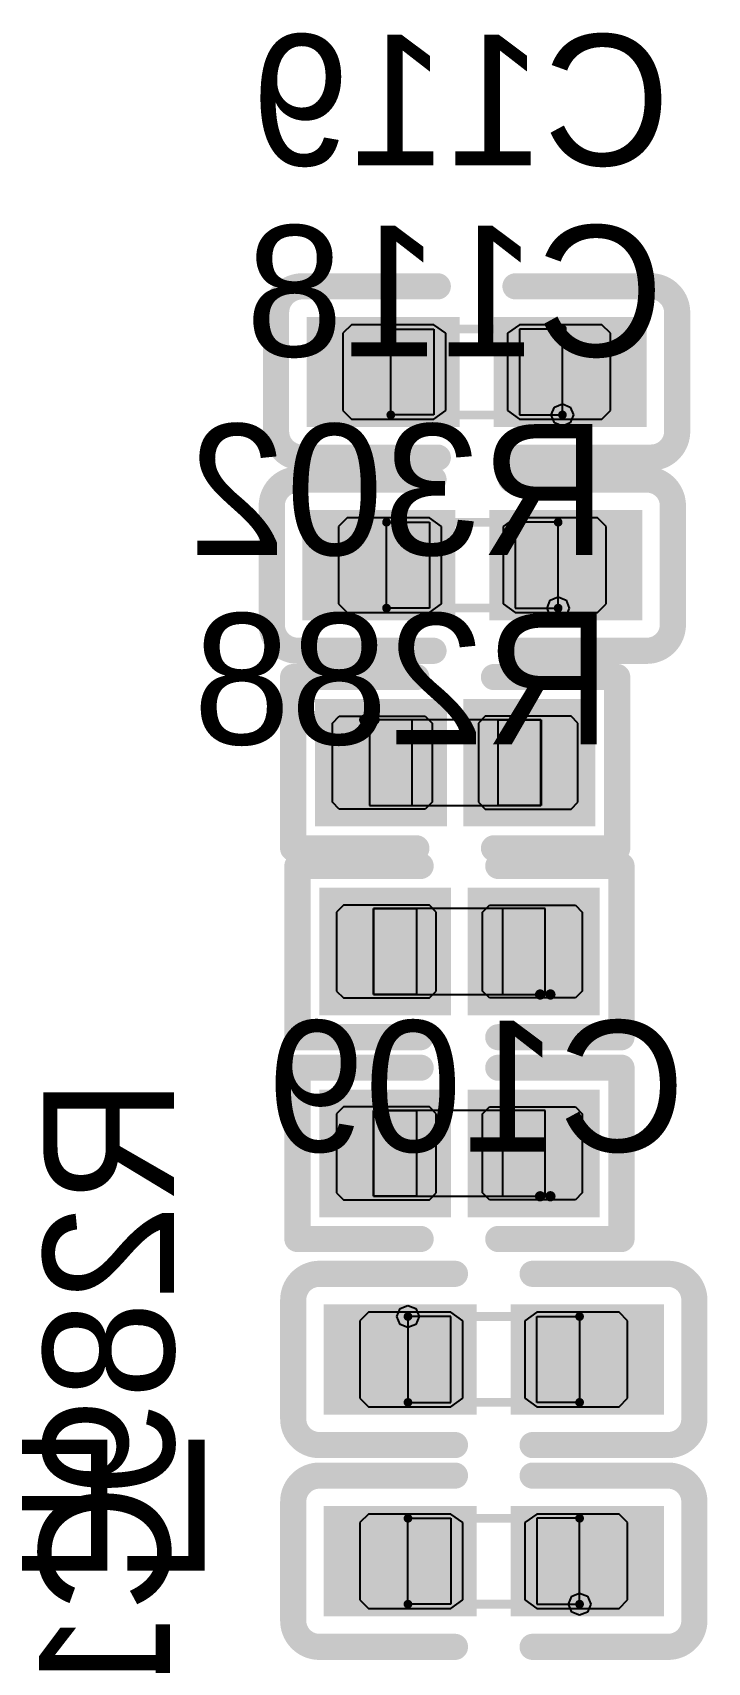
# Model space of a CAD drawing. Header units: millimetres. Extents: x 892 to 1144, y 1011 to 1123.
# Drawn here: x 1025.86 to 1029.79, y 1053.26 to 1062.75 of the extents above; entities that cross this region are included whole.
import ezdxf

# ---------------------------------------------------------------- set-up
doc = ezdxf.new("R2010")
doc.units = ezdxf.units.MM
for name, color, linetype in [('BottomLayer', 5, 'Continuous'), ('BottomOverlay', 54, 'Continuous'), ('BottomPaste', 16, 'Continuous'), ('BottomSolder', 6, 'Continuous'), ('Mechanical15', 56, 'Continuous'), ('Mechanical4', 56, 'Continuous'), ('Mechanical5', 56, 'Continuous'), ('Mechanical6', 56, 'Continuous')]:
    doc.layers.add(name, color=color, linetype=linetype)

msp = doc.modelspace()

# ---------------------------------------------------------------- linework, layer by layer
at = {"layer": 'BottomLayer'}
for points in [[(1028.3, 1061.045), (1027.5099, 1061.045), (1028.3, 1060.505), (1027.5099, 1060.505)], [(1029.3901, 1061.045), (1028.6, 1061.045), (1029.3901, 1060.505), (1028.6, 1060.505)], [(1028.275, 1059.92), (1027.4849, 1059.92), (1028.275, 1059.38), (1027.4849, 1059.38)], [(1029.3651, 1059.92), (1028.575, 1059.92), (1029.3651, 1059.38), (1028.575, 1059.38)], [(1027.6094, 1058.23), (1028.175, 1058.23), (1027.6094, 1058.77), (1028.175, 1058.77)], [(1028.475, 1058.23), (1029.0406, 1058.23), (1028.475, 1058.77), (1029.0406, 1058.77)], [(1028.2, 1057.67), (1027.6344, 1057.67), (1028.2, 1057.13), (1027.6344, 1057.13)], [(1029.0656, 1057.67), (1028.5, 1057.67), (1029.0656, 1057.13), (1028.5, 1057.13)], [(1028.2, 1056.495), (1027.6344, 1056.495), (1028.2, 1055.955), (1027.6344, 1055.955)], [(1029.0656, 1056.495), (1028.5, 1056.495), (1029.0656, 1055.955), (1028.5, 1055.955)], [(1027.6099, 1054.755), (1028.4, 1054.755), (1027.6099, 1055.295), (1028.4, 1055.295)], [(1028.7, 1054.755), (1029.4901, 1054.755), (1028.7, 1055.295), (1029.4901, 1055.295)], [(1028.4, 1054.12), (1027.6099, 1054.12), (1028.4, 1053.58), (1027.6099, 1053.58)], [(1029.4901, 1054.12), (1028.7, 1054.12), (1029.4901, 1053.58), (1028.7, 1053.58)]]:
    msp.add_solid(points, dxfattribs=at)
at = {"layer": 'BottomOverlay', "const_width": 0.1524}
for points in [[(1027.2813, 1061.1212, -0.414214), (1027.4337, 1061.2736)], [(1029.4663, 1061.2736, -0.414214), (1029.6187, 1061.1212)], [(1027.4337, 1060.2764, -0.414214), (1027.2813, 1060.4288)], [(1029.6187, 1060.4288, -0.414214), (1029.4663, 1060.2764)], [(1027.2563, 1059.9962, -0.414214), (1027.4087, 1060.1486)], [(1029.4413, 1060.1486, -0.414214), (1029.5937, 1059.9962)], [(1027.4087, 1059.1514, -0.414214), (1027.2563, 1059.3038)], [(1029.5937, 1059.3038, -0.414214), (1029.4413, 1059.1514)], [(1027.3813, 1055.3712, -0.414214), (1027.5337, 1055.5236)], [(1029.5663, 1055.5236, -0.414214), (1029.7187, 1055.3712)], [(1027.5337, 1054.5264, -0.414214), (1027.3813, 1054.6788)], [(1029.7187, 1054.6788, -0.414214), (1029.5663, 1054.5264)], [(1027.3813, 1054.1962, -0.414214), (1027.5337, 1054.3486)], [(1029.5663, 1054.3486, -0.414214), (1029.7187, 1054.1962)], [(1027.5337, 1053.3514, -0.414214), (1027.3813, 1053.5038)], [(1029.7187, 1053.5038, -0.414214), (1029.5663, 1053.3514)]]:
    msp.add_lwpolyline(points, format="xyb", dxfattribs=at)
for points in [[(1027.4337, 1061.2736), (1028.2238, 1061.2736)], [(1028.6762, 1061.2736), (1029.4663, 1061.2736)], [(1027.2813, 1060.4288), (1027.2813, 1061.1212)], [(1029.6187, 1060.4288), (1029.6187, 1061.1212)], [(1027.4337, 1060.2764), (1028.2238, 1060.2764)], [(1028.6762, 1060.2764), (1029.4663, 1060.2764)], [(1027.4087, 1060.1486), (1028.1988, 1060.1486)], [(1028.6512, 1060.1486), (1029.4413, 1060.1486)], [(1027.2563, 1059.3038), (1027.2563, 1059.9962)], [(1029.5937, 1059.3038), (1029.5937, 1059.9962)], [(1027.4087, 1059.1514), (1028.1988, 1059.1514)], [(1028.6512, 1059.1514), (1029.4413, 1059.1514)], [(1027.3808, 1058.9986), (1028.0988, 1058.9986)], [(1027.3808, 1058.0014), (1027.3808, 1058.9986)], [(1028.5512, 1058.9986), (1029.2692, 1058.9986)], [(1029.2692, 1058.0014), (1029.2692, 1058.9986)], [(1027.3808, 1058.0014), (1028.0988, 1058.0014)], [(1028.5512, 1058.0014), (1029.2692, 1058.0014)], [(1027.4058, 1056.9014), (1027.4058, 1057.8986)], [(1027.4058, 1057.8986), (1028.1238, 1057.8986)], [(1028.5762, 1057.8986), (1029.2942, 1057.8986)], [(1029.2942, 1056.9014), (1029.2942, 1057.8986)], [(1027.4058, 1056.9014), (1028.1238, 1056.9014)], [(1028.5762, 1056.9014), (1029.2942, 1056.9014)], [(1027.4058, 1055.7264), (1027.4058, 1056.7236)], [(1027.4058, 1056.7236), (1028.1238, 1056.7236)], [(1028.5762, 1056.7236), (1029.2942, 1056.7236)], [(1029.2942, 1055.7264), (1029.2942, 1056.7236)], [(1027.4058, 1055.7264), (1028.1238, 1055.7264)], [(1028.5762, 1055.7264), (1029.2942, 1055.7264)], [(1027.5337, 1055.5236), (1028.3238, 1055.5236)], [(1028.7762, 1055.5236), (1029.5663, 1055.5236)], [(1027.3813, 1054.6788), (1027.3813, 1055.3712)], [(1029.7187, 1054.6788), (1029.7187, 1055.3712)], [(1027.5337, 1054.5264), (1028.3238, 1054.5264)], [(1028.7762, 1054.5264), (1029.5663, 1054.5264)], [(1027.5337, 1054.3486), (1028.3238, 1054.3486)], [(1028.7762, 1054.3486), (1029.5663, 1054.3486)], [(1027.3813, 1053.5038), (1027.3813, 1054.1962)], [(1029.7187, 1053.5038), (1029.7187, 1054.1962)], [(1027.5337, 1053.3514), (1028.3238, 1053.3514)], [(1028.7762, 1053.3514), (1029.5663, 1053.3514)]]:
    msp.add_lwpolyline(points, dxfattribs=at)
at = {"layer": 'BottomOverlay', "const_width": 0.0762}
for points in [[(1027.3956, 1061.2736, 1), (1027.4718, 1061.2736, 1)], [(1027.3956, 1061.2736, 1), (1027.4718, 1061.2736, 1)], [(1028.1857, 1061.2736, 1), (1028.2619, 1061.2736, 1)], [(1028.6381, 1061.2736, 1), (1028.7143, 1061.2736, 1)], [(1029.4282, 1061.2736, 1), (1029.5044, 1061.2736, 1)], [(1029.4282, 1061.2736, 1), (1029.5044, 1061.2736, 1)], [(1027.2432, 1061.1212, 1), (1027.3194, 1061.1212, 1)], [(1027.2432, 1061.1212, 1), (1027.3194, 1061.1212, 1)], [(1029.5806, 1061.1212, 1), (1029.6568, 1061.1212, 1)], [(1029.5806, 1061.1212, 1), (1029.6568, 1061.1212, 1)], [(1027.2432, 1060.4288, 1), (1027.3194, 1060.4288, 1)], [(1027.2432, 1060.4288, 1), (1027.3194, 1060.4288, 1)], [(1029.5806, 1060.4288, 1), (1029.6568, 1060.4288, 1)], [(1029.5806, 1060.4288, 1), (1029.6568, 1060.4288, 1)], [(1027.3956, 1060.2764, 1), (1027.4718, 1060.2764, 1)], [(1027.3956, 1060.2764, 1), (1027.4718, 1060.2764, 1)], [(1028.1857, 1060.2764, 1), (1028.2619, 1060.2764, 1)], [(1028.6381, 1060.2764, 1), (1028.7143, 1060.2764, 1)], [(1029.4282, 1060.2764, 1), (1029.5044, 1060.2764, 1)], [(1029.4282, 1060.2764, 1), (1029.5044, 1060.2764, 1)], [(1027.3706, 1060.1486, 1), (1027.4468, 1060.1486, 1)], [(1027.3706, 1060.1486, 1), (1027.4468, 1060.1486, 1)], [(1028.1607, 1060.1486, 1), (1028.2369, 1060.1486, 1)], [(1028.6131, 1060.1486, 1), (1028.6893, 1060.1486, 1)], [(1029.4032, 1060.1486, 1), (1029.4794, 1060.1486, 1)], [(1029.4032, 1060.1486, 1), (1029.4794, 1060.1486, 1)], [(1027.2182, 1059.9962, 1), (1027.2944, 1059.9962, 1)], [(1027.2182, 1059.9962, 1), (1027.2944, 1059.9962, 1)], [(1029.5556, 1059.9962, 1), (1029.6318, 1059.9962, 1)], [(1029.5556, 1059.9962, 1), (1029.6318, 1059.9962, 1)], [(1027.2182, 1059.3038, 1), (1027.2944, 1059.3038, 1)], [(1027.2182, 1059.3038, 1), (1027.2944, 1059.3038, 1)], [(1029.5556, 1059.3038, 1), (1029.6318, 1059.3038, 1)], [(1029.5556, 1059.3038, 1), (1029.6318, 1059.3038, 1)], [(1027.3706, 1059.1514, 1), (1027.4468, 1059.1514, 1)], [(1027.3706, 1059.1514, 1), (1027.4468, 1059.1514, 1)], [(1028.1607, 1059.1514, 1), (1028.2369, 1059.1514, 1)], [(1028.6131, 1059.1514, 1), (1028.6893, 1059.1514, 1)], [(1029.4032, 1059.1514, 1), (1029.4794, 1059.1514, 1)], [(1029.4032, 1059.1514, 1), (1029.4794, 1059.1514, 1)], [(1027.3427, 1058.9986, 1), (1027.4189, 1058.9986, 1)], [(1027.3427, 1058.9986, 1), (1027.4189, 1058.9986, 1)], [(1028.0607, 1058.9986, 1), (1028.1369, 1058.9986, 1)], [(1028.5131, 1058.9986, 1), (1028.5893, 1058.9986, 1)], [(1029.2311, 1058.9986, 1), (1029.3073, 1058.9986, 1)], [(1029.2311, 1058.9986, 1), (1029.3073, 1058.9986, 1)], [(1027.3427, 1058.0014, 1), (1027.4189, 1058.0014, 1)], [(1027.3427, 1058.0014, 1), (1027.4189, 1058.0014, 1)], [(1028.0607, 1058.0014, 1), (1028.1369, 1058.0014, 1)], [(1028.5131, 1058.0014, 1), (1028.5893, 1058.0014, 1)], [(1029.2311, 1058.0014, 1), (1029.3073, 1058.0014, 1)], [(1029.2311, 1058.0014, 1), (1029.3073, 1058.0014, 1)], [(1027.3677, 1057.8986, 1), (1027.4439, 1057.8986, 1)], [(1027.3677, 1057.8986, 1), (1027.4439, 1057.8986, 1)], [(1028.0857, 1057.8986, 1), (1028.1619, 1057.8986, 1)], [(1028.5381, 1057.8986, 1), (1028.6143, 1057.8986, 1)], [(1029.2561, 1057.8986, 1), (1029.3323, 1057.8986, 1)], [(1029.2561, 1057.8986, 1), (1029.3323, 1057.8986, 1)], [(1027.3677, 1056.9014, 1), (1027.4439, 1056.9014, 1)], [(1027.3677, 1056.9014, 1), (1027.4439, 1056.9014, 1)], [(1028.0857, 1056.9014, 1), (1028.1619, 1056.9014, 1)], [(1028.5381, 1056.9014, 1), (1028.6143, 1056.9014, 1)], [(1029.2561, 1056.9014, 1), (1029.3323, 1056.9014, 1)], [(1029.2561, 1056.9014, 1), (1029.3323, 1056.9014, 1)], [(1027.3677, 1056.7236, 1), (1027.4439, 1056.7236, 1)], [(1027.3677, 1056.7236, 1), (1027.4439, 1056.7236, 1)], [(1028.0857, 1056.7236, 1), (1028.1619, 1056.7236, 1)], [(1028.5381, 1056.7236, 1), (1028.6143, 1056.7236, 1)], [(1029.2561, 1056.7236, 1), (1029.3323, 1056.7236, 1)], [(1029.2561, 1056.7236, 1), (1029.3323, 1056.7236, 1)], [(1027.3677, 1055.7264, 1), (1027.4439, 1055.7264, 1)], [(1027.3677, 1055.7264, 1), (1027.4439, 1055.7264, 1)], [(1028.0857, 1055.7264, 1), (1028.1619, 1055.7264, 1)], [(1028.5381, 1055.7264, 1), (1028.6143, 1055.7264, 1)], [(1029.2561, 1055.7264, 1), (1029.3323, 1055.7264, 1)], [(1029.2561, 1055.7264, 1), (1029.3323, 1055.7264, 1)], [(1027.4956, 1055.5236, 1), (1027.5718, 1055.5236, 1)], [(1027.4956, 1055.5236, 1), (1027.5718, 1055.5236, 1)], [(1028.2857, 1055.5236, 1), (1028.3619, 1055.5236, 1)], [(1028.7381, 1055.5236, 1), (1028.8143, 1055.5236, 1)], [(1029.5282, 1055.5236, 1), (1029.6044, 1055.5236, 1)], [(1029.5282, 1055.5236, 1), (1029.6044, 1055.5236, 1)], [(1027.3432, 1055.3712, 1), (1027.4194, 1055.3712, 1)], [(1027.3432, 1055.3712, 1), (1027.4194, 1055.3712, 1)], [(1029.6806, 1055.3712, 1), (1029.7568, 1055.3712, 1)], [(1029.6806, 1055.3712, 1), (1029.7568, 1055.3712, 1)], [(1027.3432, 1054.6788, 1), (1027.4194, 1054.6788, 1)], [(1027.3432, 1054.6788, 1), (1027.4194, 1054.6788, 1)], [(1029.6806, 1054.6788, 1), (1029.7568, 1054.6788, 1)], [(1029.6806, 1054.6788, 1), (1029.7568, 1054.6788, 1)], [(1027.4956, 1054.5264, 1), (1027.5718, 1054.5264, 1)], [(1027.4956, 1054.5264, 1), (1027.5718, 1054.5264, 1)], [(1028.2857, 1054.5264, 1), (1028.3619, 1054.5264, 1)], [(1028.7381, 1054.5264, 1), (1028.8143, 1054.5264, 1)], [(1029.5282, 1054.5264, 1), (1029.6044, 1054.5264, 1)], [(1029.5282, 1054.5264, 1), (1029.6044, 1054.5264, 1)], [(1027.4956, 1054.3486, 1), (1027.5718, 1054.3486, 1)], [(1027.4956, 1054.3486, 1), (1027.5718, 1054.3486, 1)], [(1028.2857, 1054.3486, 1), (1028.3619, 1054.3486, 1)], [(1028.7381, 1054.3486, 1), (1028.8143, 1054.3486, 1)], [(1029.5282, 1054.3486, 1), (1029.6044, 1054.3486, 1)], [(1029.5282, 1054.3486, 1), (1029.6044, 1054.3486, 1)], [(1027.3432, 1054.1962, 1), (1027.4194, 1054.1962, 1)], [(1027.3432, 1054.1962, 1), (1027.4194, 1054.1962, 1)], [(1029.6806, 1054.1962, 1), (1029.7568, 1054.1962, 1)], [(1029.6806, 1054.1962, 1), (1029.7568, 1054.1962, 1)], [(1027.3432, 1053.5038, 1), (1027.4194, 1053.5038, 1)], [(1027.3432, 1053.5038, 1), (1027.4194, 1053.5038, 1)], [(1029.6806, 1053.5038, 1), (1029.7568, 1053.5038, 1)], [(1029.6806, 1053.5038, 1), (1029.7568, 1053.5038, 1)], [(1027.4956, 1053.3514, 1), (1027.5718, 1053.3514, 1)], [(1027.4956, 1053.3514, 1), (1027.5718, 1053.3514, 1)], [(1028.2857, 1053.3514, 1), (1028.3619, 1053.3514, 1)], [(1028.7381, 1053.3514, 1), (1028.8143, 1053.3514, 1)], [(1029.5282, 1053.3514, 1), (1029.6044, 1053.3514, 1)], [(1029.5282, 1053.3514, 1), (1029.6044, 1053.3514, 1)]]:
    msp.add_lwpolyline(points, format="xyb", close=True, dxfattribs=at)
at = {"layer": 'BottomPaste'}
for p, q in [((1027.72, 1061.05), (1027.67, 1061)), ((1028.2, 1061.05), (1027.72, 1061.05)), ((1028.27, 1061), (1028.2, 1061.05)), ((1028.7, 1061.05), (1028.63, 1061)), ((1029.18, 1061.05), (1028.7, 1061.05)), ((1029.23, 1061), (1029.18, 1061.05)), ((1027.67, 1061), (1027.67, 1060.55)), ((1028.27, 1060.55), (1028.27, 1061)), ((1028.63, 1061), (1028.63, 1060.55)), ((1029.23, 1060.55), (1029.23, 1061)), ((1027.67, 1060.55), (1027.72, 1060.5)), ((1028.2, 1060.5), (1028.27, 1060.55)), ((1028.63, 1060.55), (1028.7, 1060.5)), ((1029.18, 1060.5), (1029.23, 1060.55)), ((1027.72, 1060.5), (1028.2, 1060.5)), ((1028.7, 1060.5), (1029.18, 1060.5)), ((1027.695, 1059.925), (1027.645, 1059.875)), ((1027.645, 1059.875), (1027.645, 1059.425)), ((1028.175, 1059.925), (1027.695, 1059.925)), ((1028.245, 1059.875), (1028.175, 1059.925)), ((1028.245, 1059.425), (1028.245, 1059.875)), ((1028.675, 1059.925), (1028.605, 1059.875)), ((1028.605, 1059.875), (1028.605, 1059.425)), ((1029.155, 1059.925), (1028.675, 1059.925)), ((1029.205, 1059.875), (1029.155, 1059.925)), ((1029.205, 1059.425), (1029.205, 1059.875)), ((1027.645, 1059.425), (1027.695, 1059.375)), ((1028.175, 1059.375), (1028.245, 1059.425)), ((1028.605, 1059.425), (1028.675, 1059.375)), ((1029.155, 1059.375), (1029.205, 1059.425)), ((1027.695, 1059.375), (1028.175, 1059.375)), ((1028.675, 1059.375), (1029.155, 1059.375)), ((1027.6094, 1058.73), (1027.6494, 1058.77)), ((1027.6494, 1058.77), (1028.15, 1058.77)), ((1028.15, 1058.77), (1028.19, 1058.73)), ((1028.5, 1058.77), (1028.46, 1058.73)), ((1029.0006, 1058.77), (1028.5, 1058.77)), ((1029.0406, 1058.73), (1029.0006, 1058.77)), ((1027.6094, 1058.27), (1027.6094, 1058.73)), ((1028.19, 1058.73), (1028.19, 1058.27)), ((1028.46, 1058.73), (1028.46, 1058.27)), ((1029.0406, 1058.27), (1029.0406, 1058.73)), ((1027.6494, 1058.23), (1027.6094, 1058.27)), ((1028.19, 1058.27), (1028.15, 1058.23)), ((1028.46, 1058.27), (1028.5, 1058.23)), ((1029.0006, 1058.23), (1029.0406, 1058.27)), ((1028.15, 1058.23), (1027.6494, 1058.23)), ((1028.5, 1058.23), (1029.0006, 1058.23)), ((1027.6744, 1057.67), (1027.6344, 1057.63)), ((1027.6344, 1057.63), (1027.6344, 1057.17)), ((1028.175, 1057.67), (1027.6744, 1057.67)), ((1028.215, 1057.63), (1028.175, 1057.67)), ((1028.215, 1057.17), (1028.215, 1057.63)), ((1028.485, 1057.63), (1028.525, 1057.67)), ((1028.485, 1057.17), (1028.485, 1057.63)), ((1028.525, 1057.67), (1029.0256, 1057.67)), ((1029.0256, 1057.67), (1029.0656, 1057.63)), ((1029.0656, 1057.63), (1029.0656, 1057.17)), ((1027.6344, 1057.17), (1027.6744, 1057.13)), ((1027.6744, 1057.13), (1028.175, 1057.13)), ((1028.175, 1057.13), (1028.215, 1057.17)), ((1028.525, 1057.13), (1028.485, 1057.17)), ((1029.0256, 1057.13), (1028.525, 1057.13)), ((1029.0656, 1057.17), (1029.0256, 1057.13)), ((1027.6744, 1056.495), (1027.6344, 1056.455)), ((1028.175, 1056.495), (1027.6744, 1056.495)), ((1028.215, 1056.455), (1028.175, 1056.495)), ((1028.485, 1056.455), (1028.525, 1056.495)), ((1028.525, 1056.495), (1029.0256, 1056.495)), ((1029.0256, 1056.495), (1029.0656, 1056.455)), ((1027.6344, 1056.455), (1027.6344, 1055.995)), ((1028.215, 1055.995), (1028.215, 1056.455)), ((1028.485, 1055.995), (1028.485, 1056.455)), ((1029.0656, 1056.455), (1029.0656, 1055.995)), ((1027.6344, 1055.995), (1027.6744, 1055.955)), ((1028.175, 1055.955), (1028.215, 1055.995)), ((1028.525, 1055.955), (1028.485, 1055.995)), ((1029.0656, 1055.995), (1029.0256, 1055.955)), ((1027.6744, 1055.955), (1028.175, 1055.955)), ((1029.0256, 1055.955), (1028.525, 1055.955)), ((1027.82, 1055.3), (1027.77, 1055.25)), ((1027.77, 1055.25), (1027.77, 1054.8)), ((1028.3, 1055.3), (1027.82, 1055.3)), ((1028.37, 1055.25), (1028.3, 1055.3)), ((1028.37, 1054.8), (1028.37, 1055.25)), ((1028.8, 1055.3), (1028.73, 1055.25)), ((1028.73, 1055.25), (1028.73, 1054.8)), ((1029.28, 1055.3), (1028.8, 1055.3)), ((1029.33, 1055.25), (1029.28, 1055.3)), ((1029.33, 1054.8), (1029.33, 1055.25)), ((1027.77, 1054.8), (1027.82, 1054.75)), ((1027.82, 1054.75), (1028.3, 1054.75)), ((1028.3, 1054.75), (1028.37, 1054.8)), ((1028.73, 1054.8), (1028.8, 1054.75)), ((1028.8, 1054.75), (1029.28, 1054.75)), ((1029.28, 1054.75), (1029.33, 1054.8)), ((1027.82, 1054.125), (1027.77, 1054.075)), ((1028.3, 1054.125), (1027.82, 1054.125)), ((1028.37, 1054.075), (1028.3, 1054.125)), ((1028.8, 1054.125), (1028.73, 1054.075)), ((1029.28, 1054.125), (1028.8, 1054.125)), ((1029.33, 1054.075), (1029.28, 1054.125)), ((1027.77, 1054.075), (1027.77, 1053.625)), ((1028.37, 1053.625), (1028.37, 1054.075)), ((1028.73, 1054.075), (1028.73, 1053.625)), ((1029.33, 1053.625), (1029.33, 1054.075)), ((1027.77, 1053.625), (1027.82, 1053.575)), ((1028.3, 1053.575), (1028.37, 1053.625)), ((1028.73, 1053.625), (1028.8, 1053.575)), ((1029.28, 1053.575), (1029.33, 1053.625)), ((1027.82, 1053.575), (1028.3, 1053.575)), ((1028.8, 1053.575), (1029.28, 1053.575))]:
    msp.add_line(p, q, dxfattribs=at)
for points in [[(1028.3, 1061.045), (1027.5099, 1061.045), (1028.3, 1060.505), (1027.5099, 1060.505)], [(1029.3901, 1061.045), (1028.6, 1061.045), (1029.3901, 1060.505), (1028.6, 1060.505)], [(1028.275, 1059.92), (1027.4849, 1059.92), (1028.275, 1059.38), (1027.4849, 1059.38)], [(1029.3651, 1059.92), (1028.575, 1059.92), (1029.3651, 1059.38), (1028.575, 1059.38)], [(1027.6094, 1058.23), (1028.175, 1058.23), (1027.6094, 1058.77), (1028.175, 1058.77)], [(1028.475, 1058.23), (1029.0406, 1058.23), (1028.475, 1058.77), (1029.0406, 1058.77)], [(1028.2, 1057.67), (1027.6344, 1057.67), (1028.2, 1057.13), (1027.6344, 1057.13)], [(1029.0656, 1057.67), (1028.5, 1057.67), (1029.0656, 1057.13), (1028.5, 1057.13)], [(1028.2, 1056.495), (1027.6344, 1056.495), (1028.2, 1055.955), (1027.6344, 1055.955)], [(1029.0656, 1056.495), (1028.5, 1056.495), (1029.0656, 1055.955), (1028.5, 1055.955)], [(1027.6099, 1054.755), (1028.4, 1054.755), (1027.6099, 1055.295), (1028.4, 1055.295)], [(1028.7, 1054.755), (1029.4901, 1054.755), (1028.7, 1055.295), (1029.4901, 1055.295)], [(1028.4, 1054.12), (1027.6099, 1054.12), (1028.4, 1053.58), (1027.6099, 1053.58)], [(1029.4901, 1054.12), (1028.7, 1054.12), (1029.4901, 1053.58), (1028.7, 1053.58)]]:
    msp.add_solid(points, dxfattribs=at)
at = {"layer": 'BottomSolder'}
for points in [[(1028.3508, 1061.0958), (1027.4591, 1061.0958), (1028.3508, 1060.4542), (1027.4591, 1060.4542)], [(1029.4409, 1061.0958), (1028.5492, 1061.0958), (1029.4409, 1060.4542), (1028.5492, 1060.4542)], [(1028.3258, 1059.9708), (1027.4341, 1059.9708), (1028.3258, 1059.3292), (1027.4341, 1059.3292)], [(1029.4159, 1059.9708), (1028.5242, 1059.9708), (1029.4159, 1059.3292), (1028.5242, 1059.3292)], [(1027.5078, 1058.1284), (1028.2766, 1058.1284), (1027.5078, 1058.8716), (1028.2766, 1058.8716)], [(1028.3734, 1058.1284), (1029.1422, 1058.1284), (1028.3734, 1058.8716), (1029.1422, 1058.8716)], [(1028.3016, 1057.7716), (1027.5328, 1057.7716), (1028.3016, 1057.0284), (1027.5328, 1057.0284)], [(1029.1672, 1057.7716), (1028.3984, 1057.7716), (1029.1672, 1057.0284), (1028.3984, 1057.0284)], [(1028.3016, 1056.5966), (1027.5328, 1056.5966), (1028.3016, 1055.8534), (1027.5328, 1055.8534)], [(1029.1672, 1056.5966), (1028.3984, 1056.5966), (1029.1672, 1055.8534), (1028.3984, 1055.8534)], [(1027.5591, 1054.7042), (1028.4508, 1054.7042), (1027.5591, 1055.3458), (1028.4508, 1055.3458)], [(1028.6492, 1054.7042), (1029.5409, 1054.7042), (1028.6492, 1055.3458), (1029.5409, 1055.3458)], [(1028.4508, 1054.1708), (1027.5591, 1054.1708), (1028.4508, 1053.5292), (1027.5591, 1053.5292)], [(1029.5409, 1054.1708), (1028.6492, 1054.1708), (1029.5409, 1053.5292), (1028.6492, 1053.5292)]]:
    msp.add_solid(points, dxfattribs=at)
at = {"layer": 'Mechanical15'}
for p, q in [((1027.95, 1060.525), (1027.95, 1061.025)), ((1027.95, 1061.025), (1028.2, 1061.025)), ((1028.2, 1061.025), (1028.2, 1060.525)), ((1028.95, 1061.025), (1028.7, 1061.025)), ((1028.7, 1061.025), (1028.7, 1060.525)), ((1028.95, 1060.525), (1028.95, 1061.025)), ((1028.8851, 1060.525), (1028.9041, 1060.5709)), ((1028.9041, 1060.5709), (1028.95, 1060.5899)), ((1028.95, 1060.5899), (1028.9959, 1060.5709)), ((1028.9959, 1060.5709), (1029.0149, 1060.525)), ((1028.2, 1060.525), (1027.95, 1060.525)), ((1028.7, 1060.525), (1028.95, 1060.525)), ((1028.9041, 1060.4791), (1028.8851, 1060.525)), ((1028.95, 1060.4601), (1028.9041, 1060.4791)), ((1028.9959, 1060.4791), (1028.95, 1060.4601)), ((1029.0149, 1060.525), (1028.9959, 1060.4791)), ((1027.925, 1059.4), (1027.925, 1059.9)), ((1027.925, 1059.9), (1028.175, 1059.9)), ((1028.175, 1059.9), (1028.175, 1059.4)), ((1028.925, 1059.9), (1028.675, 1059.9)), ((1028.675, 1059.9), (1028.675, 1059.4)), ((1028.925, 1059.4), (1028.925, 1059.9)), ((1028.175, 1059.4), (1027.925, 1059.4)), ((1028.675, 1059.4), (1028.925, 1059.4)), ((1028.8601, 1059.4), (1028.8791, 1059.4459)), ((1028.8791, 1059.3541), (1028.8601, 1059.4)), ((1028.8791, 1059.4459), (1028.925, 1059.4649)), ((1028.925, 1059.4649), (1028.9709, 1059.4459)), ((1028.9709, 1059.4459), (1028.9899, 1059.4)), ((1028.9899, 1059.4), (1028.9709, 1059.3541)), ((1028.925, 1059.3351), (1028.8791, 1059.3541)), ((1028.9709, 1059.3541), (1028.925, 1059.3351)), ((1027.9851, 1055.275), (1028.0041, 1055.3209)), ((1028.0041, 1055.3209), (1028.05, 1055.34)), ((1028.05, 1055.34), (1028.0959, 1055.3209)), ((1028.0959, 1055.3209), (1028.1149, 1055.275)), ((1028.0041, 1055.2291), (1027.9851, 1055.275)), ((1028.05, 1055.2101), (1028.0041, 1055.2291)), ((1028.3, 1055.275), (1028.05, 1055.275)), ((1028.05, 1055.275), (1028.05, 1054.775)), ((1028.0959, 1055.2291), (1028.05, 1055.2101)), ((1028.1149, 1055.275), (1028.0959, 1055.2291)), ((1028.3, 1054.775), (1028.3, 1055.275)), ((1028.8, 1055.275), (1029.05, 1055.275)), ((1028.8, 1054.775), (1028.8, 1055.275)), ((1029.05, 1055.275), (1029.05, 1054.775)), ((1028.05, 1054.775), (1028.3, 1054.775)), ((1029.05, 1054.775), (1028.8, 1054.775)), ((1028.05, 1053.6), (1028.05, 1054.1)), ((1028.05, 1054.1), (1028.3, 1054.1)), ((1028.3, 1054.1), (1028.3, 1053.6)), ((1029.05, 1054.1), (1028.8, 1054.1)), ((1028.8, 1054.1), (1028.8, 1053.6)), ((1029.05, 1053.6), (1029.05, 1054.1)), ((1028.9851, 1053.6), (1029.0041, 1053.6459)), ((1029.0041, 1053.6459), (1029.05, 1053.6649)), ((1029.05, 1053.6649), (1029.0959, 1053.6459)), ((1029.0959, 1053.6459), (1029.1149, 1053.6)), ((1028.3, 1053.6), (1028.05, 1053.6)), ((1028.8, 1053.6), (1029.05, 1053.6)), ((1029.0041, 1053.5541), (1028.9851, 1053.6)), ((1029.05, 1053.5351), (1029.0041, 1053.5541)), ((1029.0959, 1053.5541), (1029.05, 1053.5351)), ((1029.1149, 1053.6), (1029.0959, 1053.5541))]:
    msp.add_line(p, q, dxfattribs=at)
at = {"layer": 'Mechanical15', "const_width": 0.0508}
for points in [[(1027.95, 1060.525), (1027.95, 1061.025)], [(1027.95, 1061.025), (1028.95, 1061.025)], [(1028.95, 1060.525), (1028.95, 1061.025)], [(1027.95, 1060.525), (1028.95, 1060.525)], [(1027.925, 1059.4), (1027.925, 1059.9)], [(1027.925, 1059.9), (1028.925, 1059.9)], [(1028.925, 1059.4), (1028.925, 1059.9)], [(1027.925, 1059.4), (1028.925, 1059.4)], [(1028.05, 1055.275), (1029.05, 1055.275)], [(1028.05, 1054.775), (1028.05, 1055.275)], [(1029.05, 1054.775), (1029.05, 1055.275)], [(1028.05, 1054.775), (1029.05, 1054.775)], [(1028.05, 1053.6), (1028.05, 1054.1)], [(1028.05, 1054.1), (1029.05, 1054.1)], [(1029.05, 1053.6), (1029.05, 1054.1)], [(1028.05, 1053.6), (1029.05, 1053.6)]]:
    msp.add_lwpolyline(points, dxfattribs=at)
at = {"layer": 'Mechanical15', "const_width": 0.0254}
for points in [[(1027.9373, 1061.025, 1), (1027.9627, 1061.025, 1)], [(1027.9373, 1061.025, 1), (1027.9627, 1061.025, 1)], [(1028.9373, 1061.025, 1), (1028.9627, 1061.025, 1)], [(1028.9373, 1061.025, 1), (1028.9627, 1061.025, 1)], [(1027.9373, 1060.525, 1), (1027.9627, 1060.525, 1)], [(1027.9373, 1060.525, 1), (1027.9627, 1060.525, 1)], [(1028.9373, 1060.525, 1), (1028.9627, 1060.525, 1)], [(1028.9373, 1060.525, 1), (1028.9627, 1060.525, 1)], [(1027.9123, 1059.9, 1), (1027.9377, 1059.9, 1)], [(1027.9123, 1059.9, 1), (1027.9377, 1059.9, 1)], [(1028.9123, 1059.9, 1), (1028.9377, 1059.9, 1)], [(1028.9123, 1059.9, 1), (1028.9377, 1059.9, 1)], [(1027.9123, 1059.4, 1), (1027.9377, 1059.4, 1)], [(1027.9123, 1059.4, 1), (1027.9377, 1059.4, 1)], [(1028.9123, 1059.4, 1), (1028.9377, 1059.4, 1)], [(1028.9123, 1059.4, 1), (1028.9377, 1059.4, 1)], [(1028.0373, 1055.275, 1), (1028.0627, 1055.275, 1)], [(1028.0373, 1055.275, 1), (1028.0627, 1055.275, 1)], [(1029.0373, 1055.275, 1), (1029.0627, 1055.275, 1)], [(1029.0373, 1055.275, 1), (1029.0627, 1055.275, 1)], [(1028.0373, 1054.775, 1), (1028.0627, 1054.775, 1)], [(1028.0373, 1054.775, 1), (1028.0627, 1054.775, 1)], [(1029.0373, 1054.775, 1), (1029.0627, 1054.775, 1)], [(1029.0373, 1054.775, 1), (1029.0627, 1054.775, 1)], [(1028.0373, 1054.1, 1), (1028.0627, 1054.1, 1)], [(1028.0373, 1054.1, 1), (1028.0627, 1054.1, 1)], [(1029.0373, 1054.1, 1), (1029.0627, 1054.1, 1)], [(1029.0373, 1054.1, 1), (1029.0627, 1054.1, 1)], [(1028.0373, 1053.6, 1), (1028.0627, 1053.6, 1)], [(1028.0373, 1053.6, 1), (1028.0627, 1053.6, 1)], [(1029.0373, 1053.6, 1), (1029.0627, 1053.6, 1)], [(1029.0373, 1053.6, 1), (1029.0627, 1053.6, 1)]]:
    msp.add_lwpolyline(points, format="xyb", close=True, dxfattribs=at)
at = {"layer": 'Mechanical4'}
for p, q in [((1028.8251, 1058.7502), (1027.8251, 1058.7502)), ((1027.8251, 1058.7502), (1027.8251, 1058.2501)), ((1028.8251, 1058.2501), (1028.8251, 1058.7502)), ((1027.8251, 1058.2501), (1028.8251, 1058.2501)), ((1028.8499, 1057.6499), (1027.8499, 1057.6499)), ((1027.8499, 1057.6499), (1027.8499, 1057.1498)), ((1028.8499, 1057.1498), (1028.8499, 1057.6499)), ((1027.8499, 1057.1498), (1028.8499, 1057.1498)), ((1028.8499, 1056.4749), (1027.8499, 1056.4749)), ((1027.8499, 1056.4749), (1027.8499, 1055.9748)), ((1028.8499, 1055.9748), (1028.8499, 1056.4749)), ((1027.8499, 1055.9748), (1028.8499, 1055.9748))]:
    msp.add_line(p, q, dxfattribs=at)
at = {"layer": 'Mechanical5'}
for p, q in [((1028.075, 1058.75), (1027.825, 1058.75)), ((1027.825, 1058.75), (1027.825, 1058.25)), ((1028.075, 1058.25), (1028.075, 1058.75)), ((1028.576, 1058.75), (1028.826, 1058.75)), ((1028.576, 1058.25), (1028.576, 1058.75)), ((1028.826, 1058.75), (1028.826, 1058.25)), ((1027.825, 1058.25), (1028.075, 1058.25)), ((1028.826, 1058.25), (1028.576, 1058.25)), ((1027.849, 1057.15), (1027.849, 1057.65)), ((1027.849, 1057.65), (1028.099, 1057.65)), ((1028.099, 1057.65), (1028.099, 1057.15)), ((1028.85, 1057.65), (1028.6, 1057.65)), ((1028.6, 1057.65), (1028.6, 1057.15)), ((1028.85, 1057.15), (1028.85, 1057.65)), ((1028.099, 1057.15), (1027.849, 1057.15)), ((1028.6, 1057.15), (1028.85, 1057.15)), ((1027.849, 1055.975), (1027.849, 1056.475)), ((1027.849, 1056.475), (1028.099, 1056.475)), ((1028.099, 1056.475), (1028.099, 1055.975)), ((1028.85, 1056.475), (1028.6, 1056.475)), ((1028.6, 1056.475), (1028.6, 1055.975)), ((1028.85, 1055.975), (1028.85, 1056.475)), ((1028.099, 1055.975), (1027.849, 1055.975)), ((1028.6, 1055.975), (1028.85, 1055.975))]:
    msp.add_line(p, q, dxfattribs=at)
at = {"layer": 'Mechanical6'}
for points, const_width in [([(1027.8551, 1058.7499, 1), (1027.7952, 1058.7499, 1)], 0.06), ([(1027.7802, 1058.7499, 1), (1027.8102, 1058.7499, 1)], 0.03), ([(1027.8401, 1058.7499, 1), (1027.8701, 1058.7499, 1)], 0.03), ([(1028.8798, 1057.1501, 1), (1028.8199, 1057.1501, 1)], 0.06), ([(1028.8049, 1057.1501, 1), (1028.8349, 1057.1501, 1)], 0.03), ([(1028.8648, 1057.1501, 1), (1028.8948, 1057.1501, 1)], 0.03), ([(1028.8798, 1055.9751, 1), (1028.8199, 1055.9751, 1)], 0.06), ([(1028.8049, 1055.9751, 1), (1028.8349, 1055.9751, 1)], 0.03), ([(1028.8648, 1055.9751, 1), (1028.8948, 1055.9751, 1)], 0.03)]:
    msp.add_lwpolyline(points, format="xyb", close=True, dxfattribs=dict(at, const_width=const_width))

# ---------------------------------------------------------------- texts
at = {"layer": 'BottomOverlay', "text_generation_flag": 2}
for s, p in [('C119', (1029.578, 1061.9778)), ('C118', (1029.5404, 1060.8656)), ('R302', (1029.2082, 1059.7094)), ('R288', (1029.234, 1058.6068)), ('C109', (1029.6666, 1056.2354)), ('LED11', (1026.9484, 1053.796))]:
    msp.add_text(s, height=0.762, dxfattribs=at).set_placement(p)
for s, p in [('R289', (1026.687, 1056.6646)), ('C114', (1026.6624, 1054.2968))]:
    msp.add_text(s, height=0.762, rotation=90, dxfattribs=at).set_placement(p)

doc.saveas('drawing.dxf')
